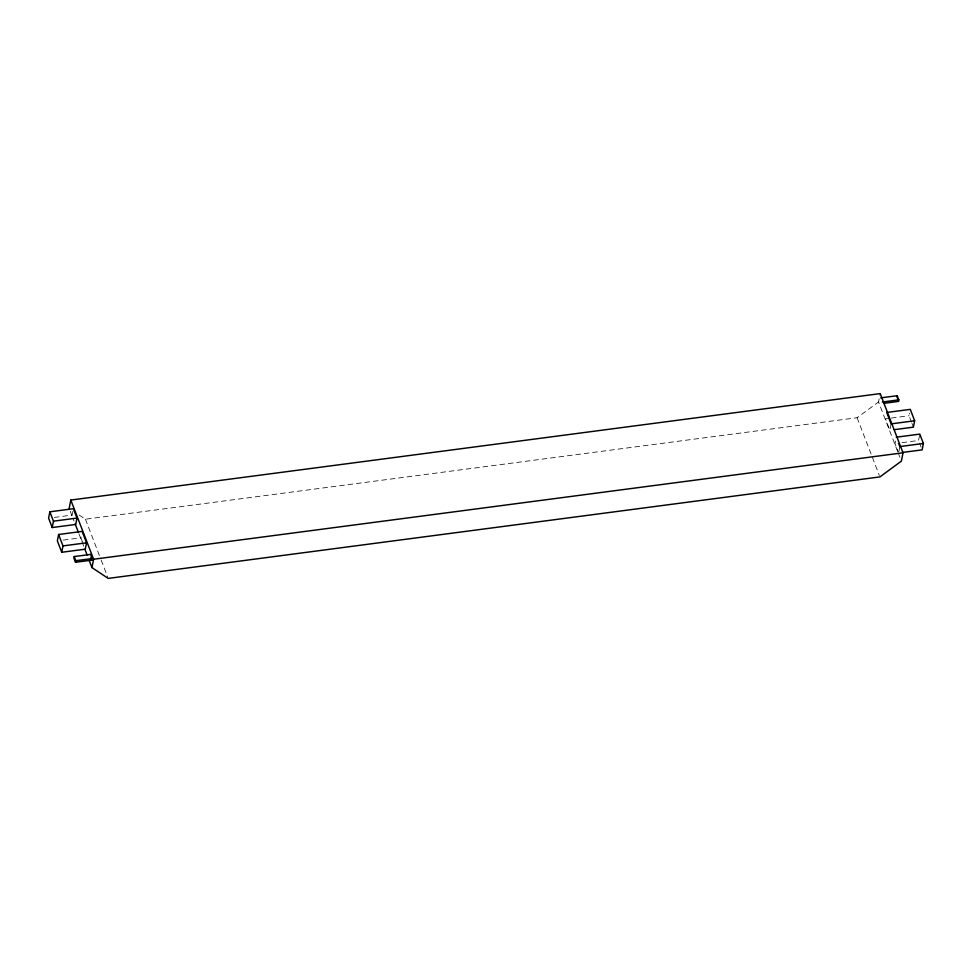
<?xml version="1.0" encoding="UTF-8"?>
<svg xmlns="http://www.w3.org/2000/svg" width="972" height="972" viewBox="0 0 972 972"><rect width="100%" height="100%" fill="white"/><g stroke="black" fill="none" stroke-linecap="round" stroke-linejoin="round"><path stroke-width="0.73" stroke-dasharray="4.86 3.65" d="M72.888 511.26L72.147 515.075L53.01 517.59M82.353 541.586L80.883 537.783L81.381 535.232M897.569 451.287L878.567 401.958L880.207 393.599M891.117 423.877L889.866 430.244L885.468 418.835L889.878 418.252M895.504 441.033L895.005 443.584L898.092 451.603M898.857 451.676L899.853 446.573M911.457 422.079L909.014 415.737L909.513 413.197M919.536 435.383L918.54 440.486L897.946 443.196M79.169 515.051L85.427 519.206L857.097 417.717L878.567 401.958M891.36 418.057L909.014 415.737M63.229 540.104L80.883 537.783M911.943 423.342L913.401 427.145M919.573 443.159L921.116 447.169M898.116 452.697L900.279 458.322M857.097 417.717L879.356 475.502M85.427 519.206L100.626 558.669M101.173 560.079L107.685 576.991M70.251 511.223L74.054 521.089M78.939 533.774L83.823 546.458"/><path stroke-width="1.46" d="M49.851 511.807L48.6 518.173L52.209 527.541L75.743 524.443L76.995 518.076L73.386 508.708L49.851 511.807L53.46 521.174L52.209 527.541M58.599 534.503L57.348 540.869L61.734 552.278L85.281 549.192L86.532 542.813L82.134 531.405L58.599 534.503L62.986 545.912L61.734 552.278M69.17 508.405L70.81 500.058L880.207 393.599L903.012 452.794L901.372 461.141L879.903 476.912L108.22 578.401L91.976 567.599L89.254 560.552M74.212 556.555L73.908 558.122L75.5 562.266L91.951 560.103L92.255 558.536L90.663 554.392L74.212 556.555L75.804 560.698L75.5 562.266M91.976 567.599L93.604 559.24L70.81 500.058M896.913 397.269L897.217 395.701L880.766 397.864M883.56 403.38L898.517 401.412L898.821 399.844L897.217 395.701M914.652 420.779L891.117 423.877L886.719 412.468L910.266 409.37L914.652 420.779L913.401 427.145L894.276 429.673M896.257 437.206L919.791 434.107L923.4 443.475L922.149 449.854L903.024 452.369M882.369 402.019L898.821 399.844M53.46 521.174L76.995 518.076M62.986 545.912L86.532 542.813M923.4 443.475L899.853 446.573L898.833 443.9M75.804 560.698L92.255 558.536M93.604 559.24L903.012 452.794M897.448 398.654L898.517 401.412M90.882 557.333L91.951 560.103M75.148 523.908L78.404 532.364M84.916 549.277L87.079 554.915"/></g></svg>
